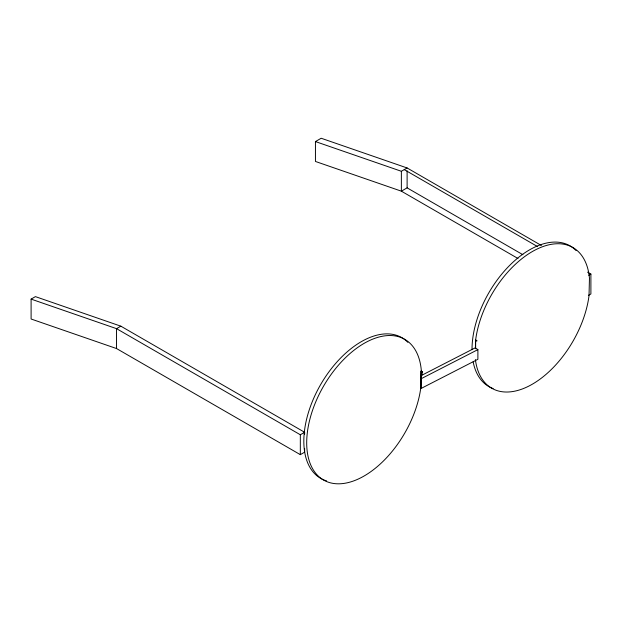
<?xml version="1.0" encoding="UTF-8"?>
<svg xmlns="http://www.w3.org/2000/svg" width="622" height="622" viewBox="0 0 622 622"><rect width="100%" height="100%" fill="white"/><g stroke="black" fill="none" stroke-linecap="round" stroke-linejoin="round"><path stroke-width="0.93" d="M421.63 375.354L475.185 347.861L477.89 349.618L477.89 359.306L420.884 388.571L420.884 378.884L422.478 372.003L421.249 371.054L421.273 370.004A81.225 46.891 -60 0 0 334.745 369.655A81.225 46.891 -60 0 0 331.829 483.154A81.225 46.891 -60 0 0 420.822 387.568L421.249 371.054L422.672 371.886M475.41 348.724L475.636 339.985A81.225 46.891 -60 0 1 534.049 250.596A81.225 46.891 -60 0 1 589.462 278.213L589.011 295.784A81.225 46.891 -60 0 1 531.53 384.653A81.225 46.891 -60 0 1 475.402 359.563M304.632 448.384L304.632 452.171L300.325 454.659L116.539 348.553L31.1 319.008L31.1 299.112L35.407 296.624L120.847 326.169L304.632 432.282L304.632 434.172M518.017 258.519L401.369 191.172L315.44 161.456L315.44 141.567L321.185 138.247L407.115 167.963L541.389 245.488M120.847 326.169L116.539 328.657L31.1 299.112M315.44 141.567L401.369 171.283L407.115 167.963M522.923 254.725L407.115 187.86L401.369 191.172L401.369 171.283M116.539 348.553L116.539 328.657L300.325 434.762L304.632 432.282M588.746 275.313L590.9 274.069L590.9 293.965L588.435 295.388M421.249 371.054L420.822 371.295L420.822 387.568M421.047 378.782L477.89 349.618M587.541 272.133L590.9 274.069M404.246 169.619L537.68 246.662M475.636 339.985L477.058 340.817L476.639 341.058L475.636 339.985L475.636 348.592M407.115 170.809L407.115 187.86M300.325 434.762L300.325 454.659M493.137 388.571A81.225 46.891 -60 0 1 473.148 361.825M472.02 349.688A81.225 46.891 -60 0 1 511.688 263.417A81.225 46.891 -60 0 1 576.05 250.549M326.62 480.907A81.225 46.891 -60 0 1 321.115 383.758A81.225 46.891 -60 0 1 407.853 342.341"/></g></svg>
